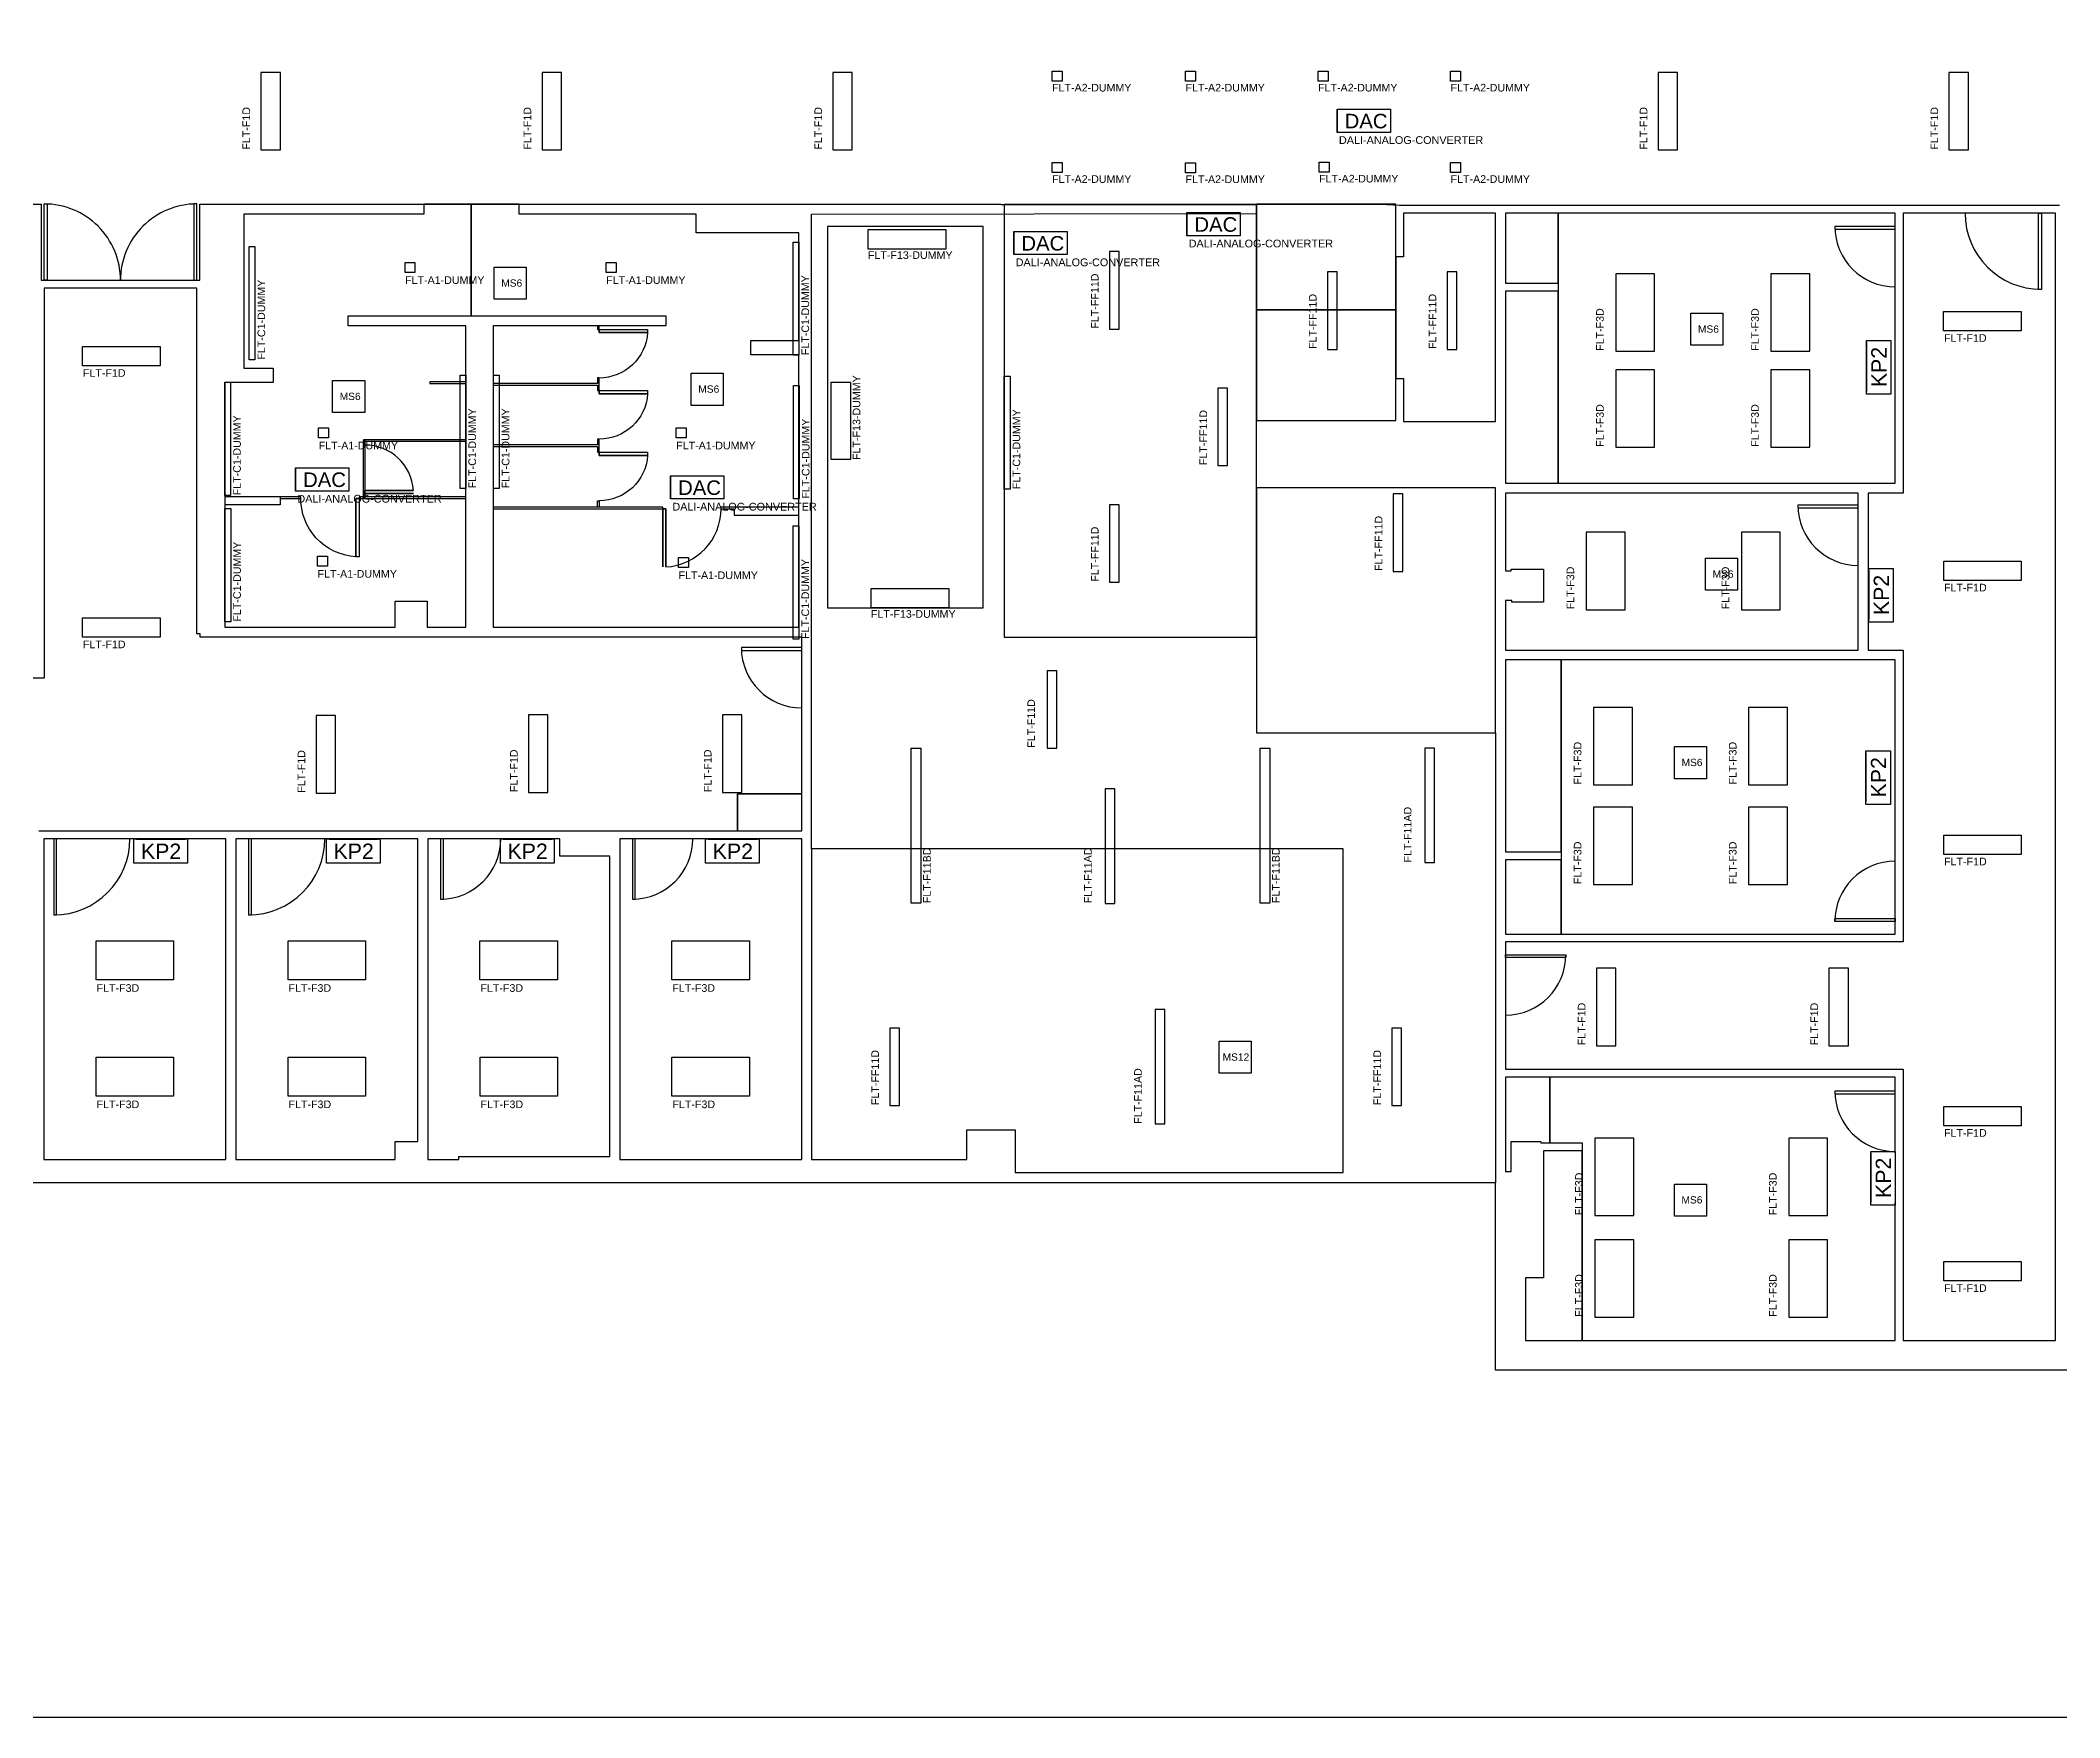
# Model space of a CAD drawing. Header units: inches. Extents: x 0 to 94319, y 0 to 73100.
# Drawn here: x 41210 to 72978, y 0 to 26384 of the extents above; entities that cross this region are included whole.
import ezdxf
from ezdxf.enums import TextEntityAlignment as Align

# ---------------------------------------------------------------- set-up
doc = ezdxf.new("R2010")
doc.units = ezdxf.units.IN
doc.header["$MEASUREMENT"] = 0
doc.layers.get('0').update_dxf_attribs({"color": 255})
doc.layers.add('FLT- Fixtures', color=90, linetype='Continuous')
doc.layers.add('FLT- Peripherals', color=170, linetype='Continuous')
doc.styles.get("Standard").update_dxf_attribs({"font": 'arial.ttf'})

# ---------------------------------------------------------------- blocks, each defined once
blk = doc.blocks.new('FLT-F1D')
at = {"layer": 'FLT- Fixtures'}
blk.add_lwpolyline([(0, 0), (0, 305), (1219, 305), (1219, 0)], close=True, dxfattribs=at)
blk.add_attdef('FLT-F1D', text='', height=120, dxfattribs=at).set_placement((5, -172), (676, -172), align=Align.ALIGNED)
blk = doc.blocks.new('FLT-KP2')
at = {"layer": 'FLT- Peripherals', "insert": (112, 307), "char_height": 240, "attachment_point": 1, "bg_fill": 3, "box_fill_scale": 1.3, "bg_fill_color": 256, "bg_fill_transparency": 0}
blk.add_mtext('KP2', dxfattribs=at)
at = {"layer": 'FLT- Peripherals'}
blk.add_lwpolyline([(0, 0), (0, 384), (844, 384), (844, 0)], close=True, dxfattribs=at)
blk = doc.blocks.new('FLT-MS6')
at = {"layer": 'FLT- Peripherals'}
blk.add_lwpolyline([(0, 504), (504, 504), (504, 0), (0, 0)], close=True, dxfattribs=at)
at = {"layer": 'FLT- Peripherals', "insert": (111, 313), "char_height": 114.8, "attachment_point": 1}
blk.add_mtext('MS6', dxfattribs=at)
blk = doc.blocks.new('FLT-F3D')
at = {"layer": 'FLT- Fixtures'}
blk.add_lwpolyline([(0, 610), (1219, 610), (1219, 0), (0, 0)], close=True, dxfattribs=at)
blk.add_attdef('FLT-F3D', text='', height=120, dxfattribs=at).set_placement((7, -191), (678, -191), align=Align.ALIGNED)
blk = doc.blocks.new('FLT-DMS12')
at = {"layer": 'FLT- Peripherals'}
blk.add_lwpolyline([(0, 504), (504, 504), (504, 0), (0, 0)], close=True, dxfattribs=at)
at = {"layer": 'FLT- Peripherals', "insert": (57, 313), "char_height": 114.8, "attachment_point": 1}
blk.add_mtext('MS12', dxfattribs=at)
blk = doc.blocks.new('FLT-A1-DUMMY')
at = {"layer": 'FLT- Fixtures'}
blk.add_lwpolyline([(0, 156), (156, 156), (156, 0), (0, 0)], close=True, dxfattribs=at)
blk.add_attdef('FLT-A1-DUMMY', text='', height=120, dxfattribs=at).set_placement((1, -181), (1249, -181), align=Align.ALIGNED)
blk = doc.blocks.new('FLT-A2-DUMMY')
at = {"layer": 'FLT- Fixtures'}
blk.add_lwpolyline([(0, 156), (156, 156), (156, 0), (0, 0)], close=True, dxfattribs=at)
blk.add_attdef('FLT-A2-DUMMY', text='', height=120, dxfattribs=at).set_placement((0, -163), (1248, -163), align=Align.ALIGNED)
blk = doc.blocks.new('FLT-C1-DUMMY')
at = {"layer": 'FLT- Fixtures'}
blk.add_lwpolyline([(0, 92), (1780, 92), (1780, 0), (0, 0)], close=True, dxfattribs=at)
blk.add_attdef('FLT-C1-DUMMY', text='', height=120, dxfattribs=at).set_placement((2, -160), (1259, -160), align=Align.ALIGNED)
blk = doc.blocks.new('FLT-DAC')
at = {"layer": 'FLT- Fixtures', "insert": (2.34, 5.75), "char_height": 4.5, "attachment_point": 1, "bg_fill": 3, "box_fill_scale": 1.5, "bg_fill_color": 256, "bg_fill_transparency": 0}
blk.add_mtext('DAC', dxfattribs=at)
at = {"layer": 'FLT- Fixtures'}
for p, q in [((0, 7.2), (16.54, 7.2)), ((0, 0), (0, 7.2)), ((16.54, 7.2), (16.54, 0)), ((16.54, 0), (0, 0))]:
    blk.add_line(p, q, dxfattribs=at)
blk.add_attdef('DALI-ANALOG-CONVERTER', (0.57, -3.59), '', height=2.4, dxfattribs=at)
blk = doc.blocks.new('FLT-F11D')
at = {"layer": 'FLT- Fixtures'}
blk.add_lwpolyline([(0, 0), (0, 152), (1220, 152), (1220, 0)], close=True, dxfattribs=at)
blk.add_attdef('FLT-F11D', text='', height=120, dxfattribs=at).set_placement((7, -189), (771, -189), align=Align.ALIGNED)
blk = doc.blocks.new('FLT-FF11D')
at = {"layer": 'FLT- Fixtures'}
blk.add_lwpolyline([(0, 0), (0, 152), (1220, 152), (1220, 0)], close=True, dxfattribs=at)
blk.add_attdef('FLT-FF11D', text='', height=120, dxfattribs=at).set_placement((8, -170), (875, -170), align=Align.ALIGNED)
blk = doc.blocks.new('FLT-F11AD')
at = {"layer": 'FLT- Fixtures'}
blk.add_lwpolyline([(0, 0), (0, 152), (1800, 152), (1800, 0)], close=True, dxfattribs=at)
blk.add_attdef('FLT-F11AD', text='', height=120, dxfattribs=at).set_placement((1, -212), (877, -212), align=Align.ALIGNED)
blk = doc.blocks.new('FLT-F11BD')
at = {"layer": 'FLT- Fixtures'}
blk.add_lwpolyline([(0, 0), (0, 152), (2438, 152), (2438, 0)], close=True, dxfattribs=at)
blk.add_attdef('FLT-F11BD', text='', height=120, dxfattribs=at).set_placement((0, -154), (876, -154), align=Align.ALIGNED)
blk = doc.blocks.new('FLT-F13-DUMMY')
at = {"layer": 'FLT- Fixtures'}
blk.add_lwpolyline([(0, 305), (1219, 305), (1219, 0), (0, 0)], close=True, dxfattribs=at)
blk.add_attdef('FLT-F13-DUMMY', text='', height=120, dxfattribs=at).set_placement((-6, -156), (1326, -156), align=Align.ALIGNED)

msp = doc.modelspace()

# ---------------------------------------------------------------- linework, layer by layer
at = {"lineweight": 18}
for p, q in [((50763, 21837), (50763, 21787)), ((50763, 20874), (50763, 20824)), ((50763, 19905), (50763, 19855)), ((46224, 18261), (46174, 18261))]:
    msp.add_line(p, q, dxfattribs=at)
at = {"lineweight": 25}
for p, q in [((45309, 19202), (44111, 19202)), ((44980, 19177), (45309, 19177)), ((53144, 19041), (51916, 19041))]:
    msp.add_line(p, q, dxfattribs=at)
msp.add_line((64104, 15491), (64104, 8410))
for points in [[(10544, 60307), (58384, 60307), (58384, 44691), (56544, 44691), (56544, 39204), (92104, 39204), (92104, 23922), (93604, 23922), (93604, 5467), (64104, 5467), (64104, 8410), (10544, 8410), (10544, 26307), (1544, 26307), (1544, 41592), (10544, 41592), (10544, 60307)], [(49976, 21895), (49976, 21837), (50001, 21837), (50001, 21895)]]:
    msp.add_lwpolyline(points)
for points in [[(42470, 22611, 0.414265), (41270, 23811), (41315, 23811), (41315, 22611), (41270, 22611), (41270, 23811)], [(43670, 23811), (43625, 23811), (43625, 22611), (43670, 22611), (43670, 23811, 0.414265), (42470, 22611)], [(71491, 23667, 0.414213), (72691, 22467), (72646, 22467), (72646, 23667), (72691, 23667), (72691, 22467)], [(69442, 23457), (69442, 23412), (70392, 23412), (70392, 23457), (69442, 23457, 0.414213), (70392, 22507)], [(50001, 21787), (50001, 21837), (50763, 21837), (50763, 21787), (50001, 21787), (50001, 21837), (50001, 21787), (50763, 21787, -0.395151), (50001, 21073), (50001, 21075)], [(50001, 20824), (50001, 20874), (50763, 20874), (50763, 20824), (50001, 20824), (50001, 20874), (50001, 20824), (50763, 20824, -0.395151), (50001, 20110), (50001, 20112)], [(50001, 19855), (50001, 19905), (50763, 19905), (50763, 19855), (50001, 19855), (50001, 19905), (50001, 19855), (50763, 19855, -0.395151), (50001, 19141)], [(46174, 19177), (46224, 19177), (46224, 18261), (46174, 18261), (46174, 19177), (46224, 19177), (46174, 19177), (46174, 18261, -0.405977), (45308, 19202)], [(68859, 19075), (68859, 19030), (69809, 19030), (69809, 19075), (68859, 19075, 0.414213), (69809, 18125)], [(52238, 16833), (52238, 16788), (53188, 16788), (53188, 16833), (52238, 16833, 0.414213), (53188, 15883)], [(41419, 12626), (41464, 12626), (41464, 13826), (41419, 13826), (41419, 12626, 0.414213), (42619, 13826)], [(44484, 12626), (44529, 12626), (44529, 13826), (44484, 13826), (44484, 12626, 0.414213), (45684, 13826)], [(47505, 12876), (47550, 12876), (47550, 13826), (47505, 13826), (47505, 12876, 0.414213), (48455, 13826)], [(50525, 12876), (50570, 12876), (50570, 13826), (50525, 13826), (50525, 12876, 0.414213), (51475, 13826)], [(70392, 13473, 0.414213), (69442, 12523), (69442, 12568), (70392, 12568), (70392, 12523), (69442, 12523)], [(64260, 11050, 0.414213), (65210, 12000), (65210, 11955), (64260, 11955), (64260, 12000), (65210, 12000)], [(69442, 9856), (69442, 9811), (70392, 9811), (70392, 9856), (69442, 9856, 0.414213), (70392, 8906)]]:
    msp.add_lwpolyline(points, format="xyb")
at = {"flags": 128}
for points in [[(47297, 17564), (47297, 17152), (47904, 17152), (47904, 21895), (46052, 21895), (46052, 22051), (47989, 22051), (47989, 23807), (47243, 23807), (47243, 23651), (44412, 23651), (44412, 21228), (44870, 21228), (44870, 21002), (44358, 21002), (44111, 21002), (44111, 17152), (46792, 17152), (46792, 17564)], [(51527, 23651), (48742, 23651), (48742, 23807), (47989, 23807), (47989, 22051), (48120, 22051), (51052, 22051), (51052, 21895), (48336, 21895), (48336, 17152), (53144, 17152), (53144, 17211), (53144, 17332), (53144, 21439), (52388, 21439), (52388, 21665), (53144, 21665), (53144, 23355), (51527, 23355)], [(60344, 22147), (60344, 23804), (56373, 23804), (56373, 23407), (56373, 17507), (56373, 16996), (60344, 16996), (60344, 19343), (60344, 20407)], [(62533, 23807), (60344, 23807), (60344, 23804), (60344, 22147), (62533, 22147), (62533, 22978)], [(64104, 22503), (64104, 23667), (62657, 23667), (62657, 22978), (62533, 22978), (62533, 22147), (62533, 21067), (62657, 21067), (62657, 20407), (62657, 20390), (64104, 20390)], [(64842, 23667), (64260, 23667), (64260, 22565), (65087, 22565), (65087, 23667)], [(70516, 12201), (65134, 12201), (64260, 12201), (64260, 10201), (64959, 10201), (70516, 10201), (70516, 10139), (70516, 5930), (70604, 5930), (72104, 5930), (72916, 5930), (72916, 8605), (72916, 9009), (72916, 12086), (72916, 12159), (72916, 12239), (72916, 14855), (72916, 14934), (72916, 14934), (72916, 17605), (72916, 18009), (72916, 21069), (72916, 21169), (72916, 21222), (72916, 23667), (70516, 23667), (70516, 19261), (69965, 19261), (69965, 16793), (70516, 16793), (70516, 12263)], [(70392, 23667), (65087, 23667), (65087, 22656), (65087, 22350), (65087, 19417), (69887, 19417), (70392, 19417)], [(56044, 18088), (56044, 22807), (56044, 23457), (53594, 23457), (53594, 20432), (53594, 17457), (56044, 17457)], [(64260, 22441), (64260, 20328), (64260, 19417), (65087, 19417), (65087, 22441)], [(60344, 22147), (60344, 20407), (62533, 20407), (62533, 21067), (62533, 22147)], [(46317, 19189), (46292, 19189), (46292, 20089), (46317, 20089)], [(64104, 19339), (64104, 19343), (60344, 19343), (60344, 16996), (60344, 15491), (64104, 15491), (64104, 16715), (64104, 17606), (64104, 18009)], [(64857, 18064), (64857, 17549), (64360, 17549), (64360, 17573), (64352, 17573), (64260, 17573), (64260, 16793), (65134, 16793), (69809, 16793), (69809, 19261), (65087, 19261), (64260, 19261), (64260, 18042), (64349, 18042), (64352, 18064)], [(64260, 16637), (64260, 15491), (64260, 13617), (64262, 13617), (65134, 13617), (65134, 16637)], [(65134, 12325), (70379, 12325), (70392, 12325), (70392, 16637), (69887, 16637), (65134, 16637), (65134, 13708), (65134, 13402)], [(52177, 13950), (53188, 13950), (53188, 14534), (52177, 14534)], [(44044, 8780), (44128, 8780), (44128, 13826), (41264, 13826), (41264, 8780), (41794, 8780), (42544, 8780), (43294, 8780)], [(46792, 8780), (46792, 9064), (47148, 9064), (47148, 13826), (44284, 13826), (44284, 8780), (44804, 8780), (46304, 8780)], [(47794, 8780), (47794, 8826), (50168, 8826), (50168, 13551), (49384, 13551), (49384, 13826), (47304, 13826), (47304, 9064), (47304, 8780)], [(52294, 8780), (53188, 8780), (53188, 13505), (53188, 13826), (52177, 13826), (50324, 13826), (50324, 13613), (50324, 8826), (50324, 8780), (50794, 8780)], [(56544, 8574), (61704, 8574), (61704, 13668), (53344, 13668), (53344, 8780), (53794, 8780), (55294, 8780), (55784, 8780), (55784, 9245), (56544, 9245)], [(64260, 13493), (64260, 12325), (65134, 12325), (65134, 13493)], [(64260, 8589), (64352, 8589), (64352, 9064), (64814, 9064), (64814, 9042), (64857, 9042), (64959, 9042), (64959, 10077), (64260, 10077)], [(69104, 5930), (70392, 5930), (70392, 10077), (70379, 10077), (64959, 10077), (64959, 9042), (65332, 9042), (65469, 9042), (65469, 8827), (65469, 7029), (65469, 5930), (66104, 5930)], [(64577, 5930), (65469, 5930), (65469, 7029), (65469, 7029), (65469, 8918), (64959, 8918), (64857, 8918), (64857, 8572), (64859, 8572), (64859, 8549), (64859, 6918), (64577, 6918)]]:
    msp.add_lwpolyline(points, close=True, dxfattribs=at)
msp.add_lwpolyline([(41186, 13950), (44206, 13950), (47226, 13950), (49446, 13950), (50166, 13950), (50246, 13950), (52177, 13950), (52177, 14534), (53188, 14534), (53188, 16996), (48120, 16996), (47297, 16996), (46792, 16996), (43983, 16996), (43724, 16996), (43724, 17050), (43670, 17050), (43670, 22487), (41270, 22487), (41270, 21228), (41270, 20600), (41270, 20529), (41270, 20447), (41270, 17050), (41270, 16350), (38074, 16350)], dxfattribs=at)
at = {"lineweight": 25}
for points in [[(47904, 21011), (47339, 21011), (47339, 20986), (47904, 20986)], [(48336, 20961), (49976, 20961), (49976, 20874), (50001, 20874), (50001, 21075), (49976, 21075), (49976, 20986), (48336, 20986)], [(47904, 20102), (46292, 20102), (46292, 20017)], [(46317, 20017), (46317, 20077), (47904, 20077)], [(48336, 19996), (49976, 19996), (49976, 19905), (50001, 19905), (50001, 20112), (49976, 20112), (49976, 20021), (48336, 20021)], [(44980, 19202), (44980, 19078), (44111, 19078)], [(49976, 19041), (49976, 19141), (50001, 19141), (50001, 19041)]]:
    msp.add_lwpolyline(points, dxfattribs=at)
for points in [[(46317, 19255), (46317, 19305), (47079, 19305), (46317, 19305), (46317, 19255), (47079, 19255)], [(51001, 19016), (51051, 19016), (51051, 18100), (51051, 19016), (51001, 19016), (51001, 18100)]]:
    msp.add_lwpolyline(points, close=True)
for centre, radius, start, end in [((46317, 19255), 764, 3.7539, 90), ((51001, 19016), 917, 273.1267, 0)]:
    msp.add_arc(centre, radius, start, end)

# ---------------------------------------------------------------- block references
at = {"layer": 'FLT- Fixtures'}
ref = msp.add_blockref('FLT-F1D', (44680, 24660), dxfattribs=dict(at, xscale=-1, rotation=270.0000000000002))
ref.add_attrib('FLT-F1D', 'FLT-F1D', dxfattribs={"height": 120, "rotation": 90}).set_placement((44509, 24665), (44509, 25336), align=Align.ALIGNED)
ref = msp.add_blockref('FLT-F1D', (49104, 24660), dxfattribs=dict(at, xscale=-1, rotation=270.0000000000002))
ref.add_attrib('FLT-F1D', 'FLT-F1D', dxfattribs={"height": 120, "rotation": 90}).set_placement((48932, 24666), (48932, 25336), align=Align.ALIGNED)
ref = msp.add_blockref('FLT-F1D', (53678, 24660), dxfattribs=dict(at, xscale=-1, rotation=270.0000000000002))
ref.add_attrib('FLT-F1D', 'FLT-F1D', dxfattribs={"height": 120, "rotation": 90}).set_placement((53507, 24666), (53507, 25336), align=Align.ALIGNED)
for name, p, values in [('FLT-A2-DUMMY', (57127, 25743), {'FLT-A2-DUMMY': 'FLT-A2-DUMMY'}), ('FLT-A2-DUMMY', (59226, 25743), {'FLT-A2-DUMMY': 'FLT-A2-DUMMY'}), ('FLT-A2-DUMMY', (61312, 25743), {'FLT-A2-DUMMY': 'FLT-A2-DUMMY'}), ('FLT-A2-DUMMY', (63397, 25743), {'FLT-A2-DUMMY': 'FLT-A2-DUMMY'}), ('FLT-A2-DUMMY', (57127, 24306), {'FLT-A2-DUMMY': 'FLT-A2-DUMMY'}), ('FLT-A2-DUMMY', (61328, 24312), {'FLT-A2-DUMMY': 'FLT-A2-DUMMY'}), ('FLT-A2-DUMMY', (63397, 24306), {'FLT-A2-DUMMY': 'FLT-A2-DUMMY'}), ('FLT-A2-DUMMY', (59226, 24303), {'FLT-A2-DUMMY': 'FLT-A2-DUMMY'}), ('FLT-F13-DUMMY', (54235, 23102), {'FLT-F13-DUMMY': 'FLT-F13-DUMMY'}), ('FLT-A1-DUMMY', (46947, 22734), {'FLT-A1-DUMMY': 'FLT-A1-DUMMY'}), ('FLT-A1-DUMMY', (50110, 22734), {'FLT-A1-DUMMY': 'FLT-A1-DUMMY'}), ('FLT-F1D', (71154, 21814), {'FLT-F1D': 'FLT-F1D'}), ('FLT-F1D', (41874, 21264), {'FLT-F1D': 'FLT-F1D'}), ('FLT-A1-DUMMY', (45588, 20132), {'FLT-A1-DUMMY': 'FLT-A1-DUMMY'}), ('FLT-A1-DUMMY', (51212, 20132), {'FLT-A1-DUMMY': 'FLT-A1-DUMMY'}), ('FLT-A1-DUMMY', (45570, 18113), {'FLT-A1-DUMMY': 'FLT-A1-DUMMY'}), ('FLT-A1-DUMMY', (51249, 18091), {'FLT-A1-DUMMY': 'FLT-A1-DUMMY'}), ('FLT-F1D', (71155, 17888), {'FLT-F1D': 'FLT-F1D'}), ('FLT-F13-DUMMY', (54283, 17457), {'FLT-F13-DUMMY': 'FLT-F13-DUMMY'}), ('FLT-F1D', (41874, 16994), {'FLT-F1D': 'FLT-F1D'}), ('FLT-F1D', (71155, 13579), {'FLT-F1D': 'FLT-F1D'}), ('FLT-F3D', (42087, 11608), {'FLT-F3D': 'FLT-F3D'}), ('FLT-F3D', (45106, 11608), {'FLT-F3D': 'FLT-F3D'}), ('FLT-F3D', (48126, 11608), {'FLT-F3D': 'FLT-F3D'}), ('FLT-F3D', (51146, 11608), {'FLT-F3D': 'FLT-F3D'}), ('FLT-F3D', (42087, 9778), {'FLT-F3D': 'FLT-F3D'}), ('FLT-F3D', (45107, 9778), {'FLT-F3D': 'FLT-F3D'}), ('FLT-F3D', (48127, 9778), {'FLT-F3D': 'FLT-F3D'}), ('FLT-F3D', (51147, 9778), {'FLT-F3D': 'FLT-F3D'}), ('FLT-F1D', (71155, 9309), {'FLT-F1D': 'FLT-F1D'}), ('FLT-F1D', (71155, 6869), {'FLT-F1D': 'FLT-F1D'})]:
    msp.add_blockref(name, p, dxfattribs=at).add_auto_attribs(values)
ref = msp.add_blockref('FLT-F1D', (66664, 24660), dxfattribs=dict(at, xscale=-1, rotation=270.0000000000002))
ref.add_attrib('FLT-F1D', 'FLT-F1D', dxfattribs={"height": 120, "rotation": 90}).set_placement((66492, 24666), (66492, 25336), align=Align.ALIGNED)
ref = msp.add_blockref('FLT-F1D', (71238, 24660), dxfattribs=dict(at, xscale=-1, rotation=270.0000000000002))
ref.add_attrib('FLT-F1D', 'FLT-F1D', dxfattribs={"height": 120, "rotation": 90}).set_placement((71067, 24666), (71067, 25336), align=Align.ALIGNED)
for name, p, rotation, values in [('FLT-C1-DUMMY', (53144, 21431), 89.99999999999973, {'FLT-C1-DUMMY': 'FLT-C1-DUMMY'}), ('FLT-C1-DUMMY', (44586, 21360), 89.99999999999973, {'FLT-C1-DUMMY': 'FLT-C1-DUMMY'}), ('FLT-C1-DUMMY', (44203, 19226), 89.99999999999973, {'FLT-C1-DUMMY': 'FLT-C1-DUMMY'}), ('FLT-C1-DUMMY', (47904, 19336), 89.99999999999973, {'FLT-C1-DUMMY': 'FLT-C1-DUMMY'}), ('FLT-C1-DUMMY', (48429, 19336), 89.99999999999973, {'FLT-C1-DUMMY': 'FLT-C1-DUMMY'}), ('FLT-F13-DUMMY', (53954, 19790), 90, {'FLT-F13-DUMMY': 'FLT-F13-DUMMY'}), ('FLT-C1-DUMMY', (56466, 19322), 89.99999999999973, {'FLT-C1-DUMMY': 'FLT-C1-DUMMY'}), ('FLT-C1-DUMMY', (53150, 19174), 89.99999999999973, {'FLT-C1-DUMMY': 'FLT-C1-DUMMY'}), ('FLT-C1-DUMMY', (44204, 17239), 89.99999999999973, {'FLT-C1-DUMMY': 'FLT-C1-DUMMY'}), ('FLT-C1-DUMMY', (53144, 16966), 89.99999999999973, {'FLT-C1-DUMMY': 'FLT-C1-DUMMY'}), ('FLT-F11BD', (55064, 12811), 90, {'FLT-F11BD': 'FLT-F11BD'}), ('FLT-F11BD', (60553, 12813), 90, {'FLT-F11BD': 'FLT-F11BD'})]:
    msp.add_blockref(name, p, dxfattribs=dict(at, rotation=rotation)).add_auto_attribs(values)
ref = msp.add_blockref('FLT-FF11D', (61458, 21521), dxfattribs=dict(at, xscale=-1, rotation=270))
ref.add_attrib('FLT-FF11D', 'FLT-FF11D', dxfattribs={"height": 120, "rotation": 90}).set_placement((61288, 21529), (61288, 22396), align=Align.ALIGNED)
ref = msp.add_blockref('FLT-FF11D', (63342, 21521), dxfattribs=dict(at, xscale=-1, rotation=270))
ref.add_attrib('FLT-FF11D', 'FLT-FF11D', dxfattribs={"height": 120, "rotation": 90}).set_placement((63172, 21529), (63172, 22396), align=Align.ALIGNED)
ref = msp.add_blockref('FLT-F3D', (65997, 21493), dxfattribs=dict(at, xscale=-1, rotation=270))
ref.add_attrib('FLT-F3D', 'FLT-F3D', dxfattribs={"height": 120, "rotation": 90}).set_placement((65806, 21500), (65806, 22170), align=Align.ALIGNED)
ref = msp.add_blockref('FLT-F3D', (68437, 21493), dxfattribs=dict(at, xscale=-1, rotation=270))
ref.add_attrib('FLT-F3D', 'FLT-F3D', dxfattribs={"height": 120, "rotation": 90}).set_placement((68246, 21500), (68246, 22170), align=Align.ALIGNED)
ref = msp.add_blockref('FLT-F3D', (65996, 19983), dxfattribs=dict(at, xscale=-1, rotation=270))
ref.add_attrib('FLT-F3D', 'FLT-F3D', dxfattribs={"height": 120, "rotation": 90}).set_placement((65806, 19990), (65806, 20661), align=Align.ALIGNED)
ref = msp.add_blockref('FLT-F3D', (68436, 19983), dxfattribs=dict(at, xscale=-1, rotation=270))
ref.add_attrib('FLT-F3D', 'FLT-F3D', dxfattribs={"height": 120, "rotation": 90}).set_placement((68246, 19990), (68246, 20661), align=Align.ALIGNED)
ref = msp.add_blockref('FLT-FF11D', (59735, 19695), dxfattribs=dict(at, xscale=-1, rotation=270))
ref.add_attrib('FLT-FF11D', 'FLT-FF11D', dxfattribs={"height": 120, "rotation": 90}).set_placement((59566, 19703), (59566, 20570), align=Align.ALIGNED)
ref = msp.add_blockref('FLT-FF11D', (58028, 17860), dxfattribs=dict(at, xscale=-1, rotation=270))
ref.add_attrib('FLT-FF11D', 'FLT-FF11D', dxfattribs={"height": 120, "rotation": 90}).set_placement((57859, 17869), (57859, 18735), align=Align.ALIGNED)
ref = msp.add_blockref('FLT-FF11D', (62493, 18029), dxfattribs=dict(at, xscale=-1, rotation=270))
ref.add_attrib('FLT-FF11D', 'FLT-FF11D', dxfattribs={"height": 120, "rotation": 90}).set_placement((62324, 18038), (62324, 18904), align=Align.ALIGNED)
ref = msp.add_blockref('FLT-F3D', (65532, 17428), dxfattribs=dict(at, xscale=-1, rotation=270))
ref.add_attrib('FLT-F3D', 'FLT-F3D', dxfattribs={"height": 120, "rotation": 90}).set_placement((65341, 17435), (65341, 18106), align=Align.ALIGNED)
ref = msp.add_blockref('FLT-F3D', (67972, 17428), dxfattribs=dict(at, xscale=-1, rotation=270))
ref.add_attrib('FLT-F3D', 'FLT-F3D', dxfattribs={"height": 120, "rotation": 90}).set_placement((67781, 17435), (67781, 18106), align=Align.ALIGNED)
ref = msp.add_blockref('FLT-F11D', (57047, 15249), dxfattribs=dict(at, xscale=-1, rotation=270))
ref.add_attrib('FLT-F11D', 'FLT-F11D', dxfattribs={"height": 120, "rotation": 90}).set_placement((56858, 15256), (56858, 16020), align=Align.ALIGNED)
ref = msp.add_blockref('FLT-F3D', (65646, 14672), dxfattribs=dict(at, xscale=-1, rotation=270))
ref.add_attrib('FLT-F3D', 'FLT-F3D', dxfattribs={"height": 120, "rotation": 90}).set_placement((65455, 14679), (65455, 15350), align=Align.ALIGNED)
ref = msp.add_blockref('FLT-F3D', (68086, 14672), dxfattribs=dict(at, xscale=-1, rotation=270))
ref.add_attrib('FLT-F3D', 'FLT-F3D', dxfattribs={"height": 120, "rotation": 90}).set_placement((67895, 14679), (67895, 15350), align=Align.ALIGNED)
ref = msp.add_blockref('FLT-F1D', (45549, 14543), dxfattribs=dict(at, xscale=-1, rotation=270.0000000000002))
ref.add_attrib('FLT-F1D', 'FLT-F1D', dxfattribs={"height": 120, "rotation": 90}).set_placement((45377, 14549), (45377, 15219), align=Align.ALIGNED)
ref = msp.add_blockref('FLT-F1D', (48891, 14553), dxfattribs=dict(at, xscale=-1, rotation=270.0000000000002))
ref.add_attrib('FLT-F1D', 'FLT-F1D', dxfattribs={"height": 120, "rotation": 90}).set_placement((48719, 14559), (48719, 15229), align=Align.ALIGNED)
ref = msp.add_blockref('FLT-F1D', (51941, 14553), dxfattribs=dict(at, xscale=-1, rotation=270.0000000000002))
ref.add_attrib('FLT-F1D', 'FLT-F1D', dxfattribs={"height": 120, "rotation": 90}).set_placement((51769, 14559), (51769, 15229), align=Align.ALIGNED)
ref = msp.add_blockref('FLT-F11AD', (62993, 13450), dxfattribs=dict(at, xscale=-1, rotation=270))
ref.add_attrib('FLT-F11AD', 'FLT-F11AD', dxfattribs={"height": 120, "rotation": 90}).set_placement((62781, 13451), (62781, 14327), align=Align.ALIGNED)
ref = msp.add_blockref('FLT-F11AD', (57962, 12809), dxfattribs=dict(at, xscale=-1, rotation=270))
ref.add_attrib('FLT-F11AD', 'FLT-F11AD', dxfattribs={"height": 120, "rotation": 90}).set_placement((57750, 12811), (57750, 13686), align=Align.ALIGNED)
ref = msp.add_blockref('FLT-F3D', (65646, 13104), dxfattribs=dict(at, xscale=-1, rotation=270))
ref.add_attrib('FLT-F3D', 'FLT-F3D', dxfattribs={"height": 120, "rotation": 90}).set_placement((65455, 13111), (65455, 13781), align=Align.ALIGNED)
ref = msp.add_blockref('FLT-F3D', (68086, 13104), dxfattribs=dict(at, xscale=-1, rotation=270))
ref.add_attrib('FLT-F3D', 'FLT-F3D', dxfattribs={"height": 120, "rotation": 90}).set_placement((67895, 13111), (67895, 13781), align=Align.ALIGNED)
ref = msp.add_blockref('FLT-F1D', (65690, 10570), dxfattribs=dict(at, xscale=-1, rotation=270.0000000000002))
ref.add_attrib('FLT-F1D', 'FLT-F1D', dxfattribs={"height": 120, "rotation": 90}).set_placement((65518, 10576), (65518, 11246), align=Align.ALIGNED)
ref = msp.add_blockref('FLT-F1D', (69350, 10570), dxfattribs=dict(at, xscale=-1, rotation=270.0000000000002))
ref.add_attrib('FLT-F1D', 'FLT-F1D', dxfattribs={"height": 120, "rotation": 90}).set_placement((69178, 10576), (69178, 11246), align=Align.ALIGNED)
ref = msp.add_blockref('FLT-F11AD', (58750, 9338), dxfattribs=dict(at, xscale=-1, rotation=270))
ref.add_attrib('FLT-F11AD', 'FLT-F11AD', dxfattribs={"height": 120, "rotation": 90}).set_placement((58538, 9340), (58538, 10215), align=Align.ALIGNED)
ref = msp.add_blockref('FLT-FF11D', (54573, 9627), dxfattribs=dict(at, xscale=-1, rotation=270))
ref.add_attrib('FLT-FF11D', 'FLT-FF11D', dxfattribs={"height": 120, "rotation": 90}).set_placement((54403, 9636), (54403, 10502), align=Align.ALIGNED)
ref = msp.add_blockref('FLT-FF11D', (62471, 9628), dxfattribs=dict(at, xscale=-1, rotation=270))
ref.add_attrib('FLT-FF11D', 'FLT-FF11D', dxfattribs={"height": 120, "rotation": 90}).set_placement((62302, 9636), (62302, 10502), align=Align.ALIGNED)
ref = msp.add_blockref('FLT-F3D', (65667, 7896), dxfattribs=dict(at, xscale=-1, rotation=270))
ref.add_attrib('FLT-F3D', 'FLT-F3D', dxfattribs={"height": 120, "rotation": 90}).set_placement((65476, 7902), (65476, 8573), align=Align.ALIGNED)
ref = msp.add_blockref('FLT-F3D', (68717, 7896), dxfattribs=dict(at, xscale=-1, rotation=270))
ref.add_attrib('FLT-F3D', 'FLT-F3D', dxfattribs={"height": 120, "rotation": 90}).set_placement((68526, 7902), (68526, 8573), align=Align.ALIGNED)
ref = msp.add_blockref('FLT-F3D', (65667, 6298), dxfattribs=dict(at, xscale=-1, rotation=270))
ref.add_attrib('FLT-F3D', 'FLT-F3D', dxfattribs={"height": 120, "rotation": 90}).set_placement((65476, 6305), (65476, 6975), align=Align.ALIGNED)
ref = msp.add_blockref('FLT-F3D', (68717, 6298), dxfattribs=dict(at, xscale=-1, rotation=270))
ref.add_attrib('FLT-F3D', 'FLT-F3D', dxfattribs={"height": 120, "rotation": 90}).set_placement((68526, 6305), (68526, 6975), align=Align.ALIGNED)
at = {"layer": 'FLT- Peripherals'}
for name, p in [('FLT-MS6', (48350, 22311)), ('FLT-MS6', (67178, 21587)), ('FLT-MS6', (45808, 20528)), ('FLT-MS6', (51450, 20643)), ('FLT-MS6', (67408, 17733)), ('FLT-MS6', (66919, 14770)), ('FLT-DMS12', (59753, 10135)), ('FLT-MS6', (66918, 7889))]:
    msp.add_blockref(name, p, dxfattribs=at)

# ---------------------------------------------------------------- next in the draw order: block references
at = {"layer": 'FLT- Fixtures', "xscale": 50.8, "yscale": 50.8, "zscale": 50.8}
for p in [(61611, 24937), (59247, 23310), (56525, 23014), (45224, 19295), (51124, 19170)]:
    msp.add_blockref('FLT-DAC', p, dxfattribs=at).add_auto_attribs({'DALI-ANALOG-CONVERTER': 'DALI-ANALOG-CONVERTER'})
at = {"layer": 'FLT- Peripherals', "rotation": 89.99999999999962}
for p in [(70322, 20817), (70360, 17231), (70316, 14363), (70392, 8062)]:
    msp.add_blockref('FLT-KP2', p, dxfattribs=at)
at = {"layer": 'FLT- Peripherals'}
for p in [(42680, 13442), (45710, 13442), (48447, 13442), (51676, 13442)]:
    msp.add_blockref('FLT-KP2', p, dxfattribs=at)

# ---------------------------------------------------------------- next in the draw order: linework, layer by layer
msp.add_lwpolyline([(0, 73100), (94319, 73100), (94319, 0), (0, 0)], close=True)
for points in [[(36690, 23807), (41220, 23807), (41220, 23048), (41220, 22611), (43720, 22611), (43720, 23807), (43983, 23807), (44358, 23807), (47243, 23807), (47852, 23807), (48127, 23807), (48742, 23807), (51589, 23807), (53202, 23807), (53262, 23807), (56044, 23807), (56328, 23807), (56328, 23804), (56481, 23804), (60344, 23804), (60344, 23807), (62295, 23807), (62595, 23791), (64182, 23791), (64842, 23791), (65087, 23791), (70454, 23791), (72978, 23791)], [(53344, 13668), (53344, 23651), (60344, 23661)]]:
    msp.add_lwpolyline(points)
at = {"lineweight": 25}
for points in [[(47904, 19202), (46317, 19202), (46317, 19255), (46292, 19255), (46292, 19202), (46224, 19202), (46224, 19177), (47904, 19177)], [(48336, 19016), (51001, 19016), (51001, 19041), (48336, 19041)], [(51916, 19016), (52126, 19016), (52126, 18917), (53144, 18917)]]:
    msp.add_lwpolyline(points, dxfattribs=at)

# ---------------------------------------------------------------- next in the draw order: block references
at = {"layer": 'FLT- Fixtures'}
ref = msp.add_blockref('FLT-FF11D', (58028, 21841), dxfattribs=dict(at, xscale=-1, rotation=270))
ref.add_attrib('FLT-FF11D', 'FLT-FF11D', dxfattribs={"height": 120, "rotation": 90}).set_placement((57859, 21850), (57859, 22716), align=Align.ALIGNED)

doc.saveas('drawing.dxf')
